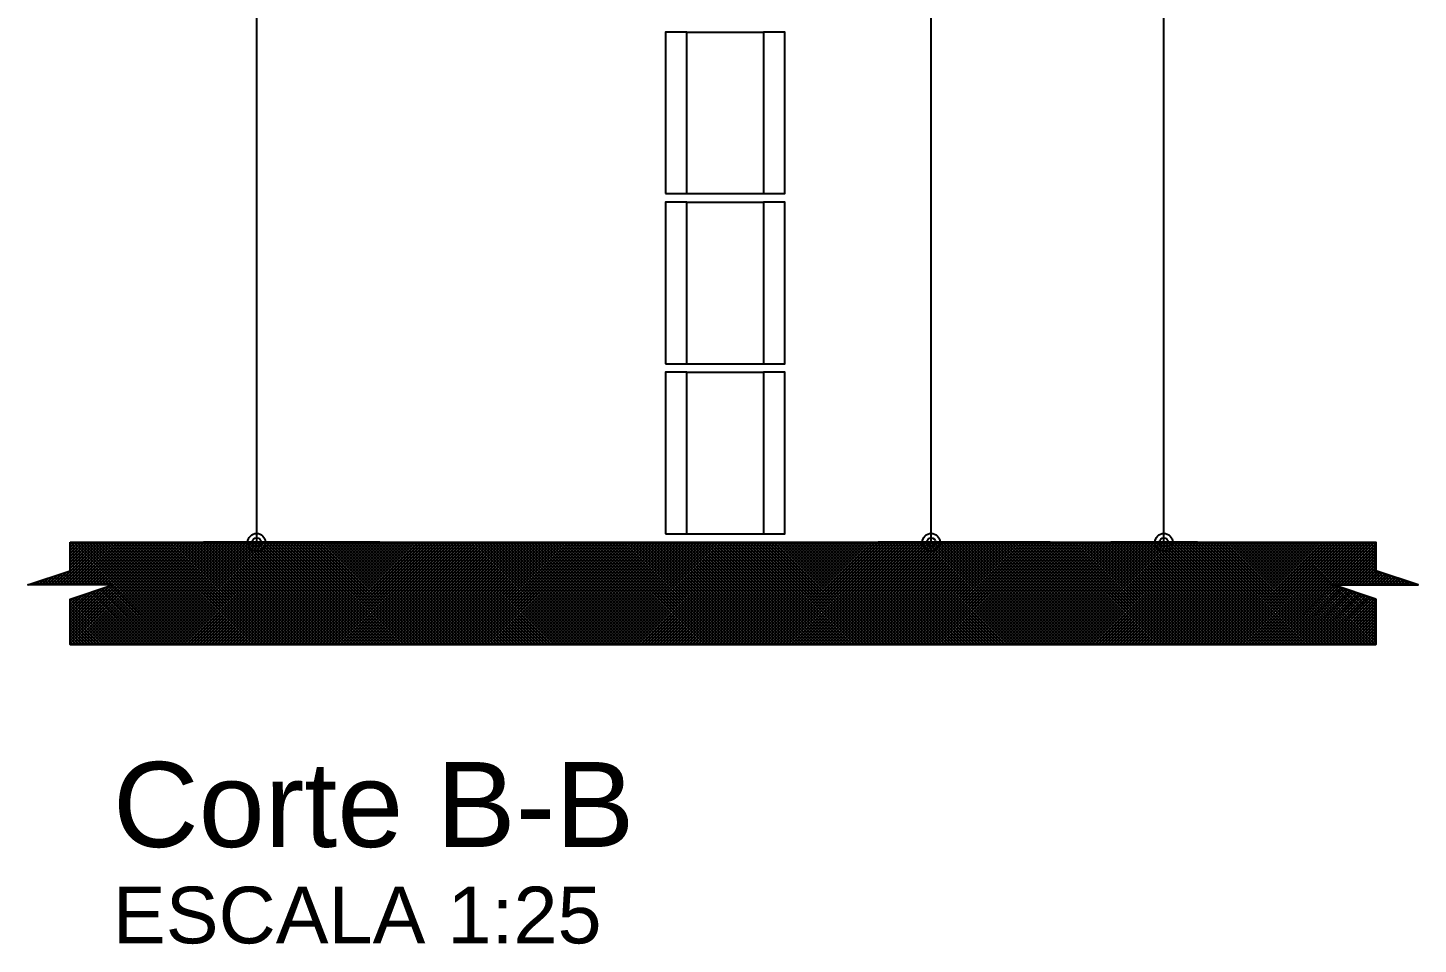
# Model space of a CAD drawing. Extents: x 0 to 119, y 0 to 84.
# Drawn here: x 38.38 to 44.92, y 18.91 to 23.22 of the extents above; entities that cross this region are included whole.
import ezdxf

# ---------------------------------------------------------------- set-up
doc = ezdxf.new("R2010")
doc.units = 0
doc.header["$MEASUREMENT"] = 0
for name, color, linetype in [('10', 252, 'CONTINUOUS'), ('24', 7, 'CONTINUOUS'), ('29', 9, 'CONTINUOUS'), ('32', 250, 'CONTINUOUS'), ('6', 178, 'CONTINUOUS')]:
    doc.layers.add(name, color=color, linetype=linetype)
doc.styles.add('TQS_ARIAL', font='arial.ttf')

msp = doc.modelspace()

# ---------------------------------------------------------------- linework, layer by layer
at = {"layer": '10', "color": 252, "linetype": 'Continuous'}
for p, q in [((41.482054, 23.200229), (41.842054, 23.200229)), ((41.482054, 22.440229), (41.842054, 22.440229)), ((41.482054, 22.400229), (41.842054, 22.400229)), ((41.482054, 21.640229), (41.842054, 21.640229)), ((41.482054, 21.600229), (41.842054, 21.600229)), ((41.482054, 20.840229), (41.842054, 20.840229))]:
    msp.add_line(p, q, dxfattribs=at)
for points in [[(41.382054, 22.440229), (41.482054, 22.440229), (41.482054, 23.200229), (41.382054, 23.200229), (41.382054, 22.440229)], [(41.842054, 22.440229), (41.942054, 22.440229), (41.942054, 23.200229), (41.842054, 23.200229), (41.842054, 22.440229)], [(41.382054, 21.640229), (41.482054, 21.640229), (41.482054, 22.400229), (41.382054, 22.400229), (41.382054, 21.640229)], [(41.842054, 21.640229), (41.942054, 21.640229), (41.942054, 22.400229), (41.842054, 22.400229), (41.842054, 21.640229)], [(41.382054, 20.840229), (41.482054, 20.840229), (41.482054, 21.600229), (41.382054, 21.600229), (41.382054, 20.840229)], [(41.842054, 20.840229), (41.942054, 20.840229), (41.942054, 21.600229), (41.842054, 21.600229), (41.842054, 20.840229)]]:
    msp.add_lwpolyline(points, dxfattribs=at)
at = {"layer": '29', "color": 9, "linetype": 'Continuous'}
for p, q in [((38.518315, 20.600229), (38.718315, 20.800229)), ((38.532457, 20.600229), (38.732457, 20.800229)), ((38.546599, 20.600229), (38.746599, 20.800229)), ((38.560741, 20.600229), (38.760741, 20.800229)), ((38.574883, 20.600229), (38.774883, 20.800229)), ((38.582054, 20.324557), (39.057726, 20.800229)), ((38.582054, 20.338699), (39.043584, 20.800229)), ((38.582054, 20.352841), (39.029442, 20.800229)), ((38.582054, 20.366983), (39.0153, 20.800229)), ((38.582054, 20.381125), (39.001157, 20.800229)), ((38.582054, 20.395267), (38.987015, 20.800229)), ((38.582054, 20.67811), (38.704173, 20.800229)), ((38.582054, 20.692252), (38.690031, 20.800229)), ((38.582054, 20.706394), (38.675888, 20.800229)), ((38.582054, 20.720536), (38.661746, 20.800229)), ((38.582054, 20.734679), (38.647604, 20.800229)), ((38.582054, 20.748821), (38.633462, 20.800229)), ((38.582054, 20.762963), (38.61932, 20.800229)), ((38.582054, 20.777105), (38.605178, 20.800229)), ((38.582054, 20.791247), (38.591036, 20.800229)), ((38.582054, 20.800229), (39.062599, 20.320229)), ((38.589025, 20.600229), (38.789025, 20.800229)), ((38.591868, 20.320229), (39.071868, 20.800229)), ((38.596741, 20.800229), (39.076741, 20.320229)), ((38.603168, 20.600229), (38.803168, 20.800229)), ((38.60601, 20.320229), (39.08601, 20.800229)), ((38.610883, 20.800229), (39.090883, 20.320229)), ((38.61731, 20.600229), (38.81731, 20.800229)), ((38.620152, 20.320229), (39.100152, 20.800229)), ((38.625025, 20.800229), (39.105025, 20.320229)), ((38.631452, 20.600229), (38.831452, 20.800229)), ((38.634295, 20.320229), (39.114295, 20.800229)), ((38.639167, 20.800229), (39.119167, 20.320229)), ((38.645594, 20.600229), (38.845594, 20.800229)), ((38.648437, 20.320229), (39.128437, 20.800229)), ((38.653309, 20.800229), (39.133309, 20.320229)), ((38.659736, 20.600229), (38.859736, 20.800229)), ((38.662579, 20.320229), (39.142579, 20.800229)), ((38.667451, 20.800229), (39.147451, 20.320229)), ((38.673878, 20.600229), (38.873878, 20.800229)), ((38.676721, 20.320229), (39.156721, 20.800229)), ((38.681593, 20.800229), (39.161593, 20.320229)), ((38.68802, 20.600229), (38.88802, 20.800229)), ((38.690863, 20.320229), (39.170863, 20.800229)), ((38.695736, 20.800229), (39.175736, 20.320229)), ((38.702163, 20.600229), (38.902163, 20.800229)), ((38.705005, 20.320229), (39.185005, 20.800229)), ((38.709878, 20.800229), (39.189878, 20.320229)), ((38.716305, 20.600229), (38.916305, 20.800229)), ((38.719147, 20.320229), (39.199147, 20.800229)), ((38.72402, 20.800229), (39.20402, 20.320229)), ((38.730447, 20.600229), (38.930447, 20.800229)), ((38.73329, 20.320229), (39.21329, 20.800229)), ((38.738162, 20.800229), (39.218162, 20.320229)), ((38.744589, 20.600229), (38.944589, 20.800229)), ((38.747432, 20.320229), (39.227432, 20.800229)), ((38.752304, 20.800229), (39.232304, 20.320229)), ((38.758731, 20.600229), (38.958731, 20.800229)), ((38.761574, 20.320229), (39.241574, 20.800229)), ((38.766446, 20.800229), (39.246446, 20.320229)), ((38.772873, 20.600229), (38.972873, 20.800229)), ((38.775716, 20.320229), (39.255716, 20.800229)), ((38.780588, 20.800229), (39.260588, 20.320229)), ((38.789858, 20.320229), (39.269858, 20.800229)), ((38.794731, 20.800229), (39.274731, 20.320229)), ((38.804, 20.320229), (39.284, 20.800229)), ((38.808873, 20.800229), (39.288873, 20.320229)), ((38.818142, 20.320229), (39.298142, 20.800229)), ((38.823015, 20.800229), (39.303015, 20.320229)), ((38.832284, 20.320229), (39.312284, 20.800229)), ((38.837157, 20.800229), (39.317157, 20.320229)), ((38.846427, 20.320229), (39.326427, 20.800229)), ((38.851299, 20.800229), (39.331299, 20.320229)), ((38.860569, 20.320229), (39.340569, 20.800229)), ((38.865441, 20.800229), (39.345441, 20.320229)), ((38.874711, 20.320229), (39.354711, 20.800229)), ((38.879583, 20.800229), (39.359583, 20.320229)), ((38.888853, 20.320229), (39.368853, 20.800229)), ((38.893726, 20.800229), (39.373726, 20.320229)), ((38.902995, 20.320229), (39.382995, 20.800229)), ((38.907868, 20.800229), (39.387868, 20.320229)), ((38.917137, 20.320229), (39.397137, 20.800229)), ((38.92201, 20.800229), (39.40201, 20.320229)), ((38.931279, 20.320229), (39.411279, 20.800229)), ((38.936152, 20.800229), (39.416152, 20.320229)), ((38.945422, 20.320229), (39.425422, 20.800229)), ((38.950294, 20.800229), (39.430294, 20.320229)), ((38.959564, 20.320229), (39.439564, 20.800229)), ((38.964436, 20.800229), (39.444436, 20.320229)), ((38.973706, 20.320229), (39.453706, 20.800229)), ((38.978578, 20.800229), (39.458578, 20.320229)), ((38.987848, 20.320229), (39.467848, 20.800229)), ((38.99272, 20.800229), (39.47272, 20.320229)), ((39.00199, 20.320229), (39.48199, 20.800229)), ((39.006863, 20.800229), (39.486863, 20.320229)), ((39.016132, 20.320229), (39.496132, 20.800229)), ((39.021005, 20.800229), (39.501005, 20.320229)), ((39.030274, 20.320229), (39.510274, 20.800229)), ((39.035147, 20.800229), (39.515147, 20.320229)), ((39.044417, 20.320229), (39.524417, 20.800229)), ((39.049289, 20.800229), (39.529289, 20.320229)), ((39.058559, 20.320229), (39.538559, 20.800229)), ((39.063431, 20.800229), (39.543431, 20.320229)), ((39.072701, 20.320229), (39.552701, 20.800229)), ((39.077573, 20.800229), (39.557573, 20.320229)), ((39.086843, 20.320229), (39.566843, 20.800229)), ((39.091715, 20.800229), (39.571715, 20.320229)), ((39.100985, 20.320229), (39.580985, 20.800229)), ((39.105858, 20.800229), (39.585858, 20.320229)), ((39.115127, 20.320229), (39.595127, 20.800229)), ((39.12, 20.800229), (39.6, 20.320229)), ((39.129269, 20.320229), (39.609269, 20.800229)), ((39.134142, 20.800229), (39.614142, 20.320229)), ((39.143411, 20.320229), (39.623411, 20.800229)), ((39.148284, 20.800229), (39.628284, 20.320229)), ((39.157554, 20.320229), (39.637554, 20.800229)), ((39.162426, 20.800229), (39.642426, 20.320229)), ((39.171696, 20.320229), (39.651696, 20.800229)), ((39.176568, 20.800229), (39.656568, 20.320229)), ((39.185838, 20.320229), (39.665838, 20.800229)), ((39.19071, 20.800229), (39.67071, 20.320229)), ((39.19998, 20.320229), (39.67998, 20.800229)), ((39.204853, 20.800229), (39.684853, 20.320229)), ((39.214122, 20.320229), (39.694122, 20.800229)), ((39.218995, 20.800229), (39.698995, 20.320229)), ((39.228264, 20.320229), (39.708264, 20.800229)), ((39.233137, 20.800229), (39.713137, 20.320229)), ((39.242406, 20.320229), (39.722406, 20.800229)), ((39.247279, 20.800229), (39.727279, 20.320229)), ((39.256549, 20.320229), (39.736549, 20.800229)), ((39.261421, 20.800229), (39.741421, 20.320229)), ((39.270691, 20.320229), (39.750691, 20.800229)), ((39.275563, 20.800229), (39.755563, 20.320229)), ((39.284833, 20.320229), (39.764833, 20.800229)), ((39.289705, 20.800229), (39.769705, 20.320229)), ((39.298975, 20.320229), (39.778975, 20.800229)), ((39.303847, 20.800229), (39.783847, 20.320229)), ((39.313117, 20.320229), (39.793117, 20.800229)), ((39.31799, 20.800229), (39.79799, 20.320229)), ((39.327259, 20.320229), (39.807259, 20.800229)), ((39.332132, 20.800229), (39.812132, 20.320229)), ((39.341401, 20.320229), (39.821401, 20.800229)), ((39.346274, 20.800229), (39.826274, 20.320229)), ((39.355543, 20.320229), (39.835543, 20.800229)), ((39.360416, 20.800229), (39.840416, 20.320229)), ((39.369686, 20.320229), (39.849686, 20.800229)), ((39.374558, 20.800229), (39.854558, 20.320229)), ((39.383828, 20.320229), (39.863828, 20.800229)), ((39.3887, 20.800229), (39.8687, 20.320229)), ((39.39797, 20.320229), (39.87797, 20.800229)), ((39.402842, 20.800229), (39.882842, 20.320229)), ((39.412112, 20.320229), (39.892112, 20.800229)), ((39.416985, 20.800229), (39.896985, 20.320229)), ((39.426254, 20.320229), (39.906254, 20.800229)), ((39.431127, 20.800229), (39.911127, 20.320229)), ((39.440396, 20.320229), (39.920396, 20.800229)), ((39.445269, 20.800229), (39.925269, 20.320229)), ((39.454538, 20.320229), (39.934538, 20.800229)), ((39.459411, 20.800229), (39.939411, 20.320229)), ((39.468681, 20.320229), (39.948681, 20.800229)), ((39.473553, 20.800229), (39.953553, 20.320229)), ((39.482823, 20.320229), (39.962823, 20.800229)), ((39.487695, 20.800229), (39.967695, 20.320229)), ((39.496965, 20.320229), (39.976965, 20.800229)), ((39.501837, 20.800229), (39.981837, 20.320229)), ((39.511107, 20.320229), (39.991107, 20.800229)), ((39.515979, 20.800229), (39.995979, 20.320229)), ((39.525249, 20.320229), (40.005249, 20.800229)), ((39.530122, 20.800229), (40.010122, 20.320229)), ((39.539391, 20.320229), (40.019391, 20.800229)), ((39.544264, 20.800229), (40.024264, 20.320229)), ((39.553533, 20.320229), (40.033533, 20.800229)), ((39.558406, 20.800229), (40.038406, 20.320229)), ((39.567676, 20.320229), (40.047676, 20.800229)), ((39.572548, 20.800229), (40.052548, 20.320229)), ((39.581818, 20.320229), (40.061818, 20.800229)), ((39.58669, 20.800229), (40.06669, 20.320229)), ((39.59596, 20.320229), (40.07596, 20.800229)), ((39.600832, 20.800229), (40.080832, 20.320229)), ((39.610102, 20.320229), (40.090102, 20.800229)), ((39.614974, 20.800229), (40.094974, 20.320229)), ((39.624244, 20.320229), (40.104244, 20.800229)), ((39.629117, 20.800229), (40.109117, 20.320229)), ((39.638386, 20.320229), (40.118386, 20.800229)), ((39.643259, 20.800229), (40.123259, 20.320229)), ((39.652528, 20.320229), (40.132528, 20.800229)), ((39.657401, 20.800229), (40.137401, 20.320229)), ((39.66667, 20.320229), (40.14667, 20.800229)), ((39.671543, 20.800229), (40.151543, 20.320229)), ((39.680813, 20.320229), (40.160813, 20.800229)), ((39.685685, 20.800229), (40.165685, 20.320229)), ((39.694955, 20.320229), (40.174955, 20.800229)), ((39.699827, 20.800229), (40.179827, 20.320229)), ((39.709097, 20.320229), (40.189097, 20.800229)), ((39.713969, 20.800229), (40.193969, 20.320229)), ((39.723239, 20.320229), (40.203239, 20.800229)), ((39.728112, 20.800229), (40.208112, 20.320229)), ((39.737381, 20.320229), (40.217381, 20.800229)), ((39.742254, 20.800229), (40.222254, 20.320229)), ((39.751523, 20.320229), (40.231523, 20.800229)), ((39.756396, 20.800229), (40.236396, 20.320229)), ((39.765665, 20.320229), (40.245665, 20.800229)), ((39.770538, 20.800229), (40.250538, 20.320229)), ((39.779808, 20.320229), (40.259808, 20.800229)), ((39.78468, 20.800229), (40.26468, 20.320229)), ((39.79395, 20.320229), (40.27395, 20.800229)), ((39.798822, 20.800229), (40.278822, 20.320229)), ((39.808092, 20.320229), (40.288092, 20.800229)), ((39.812964, 20.800229), (40.292964, 20.320229)), ((39.822234, 20.320229), (40.302234, 20.800229)), ((39.827106, 20.800229), (40.307106, 20.320229)), ((39.836376, 20.320229), (40.316376, 20.800229)), ((39.841249, 20.800229), (40.321249, 20.320229)), ((39.850518, 20.320229), (40.330518, 20.800229)), ((39.855391, 20.800229), (40.335391, 20.320229)), ((39.86466, 20.320229), (40.34466, 20.800229)), ((39.869533, 20.800229), (40.349533, 20.320229)), ((39.878803, 20.320229), (40.358803, 20.800229)), ((39.883675, 20.800229), (40.363675, 20.320229)), ((39.892945, 20.320229), (40.372945, 20.800229)), ((39.897817, 20.800229), (40.377817, 20.320229)), ((39.907087, 20.320229), (40.387087, 20.800229)), ((39.911959, 20.800229), (40.391959, 20.320229)), ((39.921229, 20.320229), (40.401229, 20.800229)), ((39.926101, 20.800229), (40.406101, 20.320229)), ((39.935371, 20.320229), (40.415371, 20.800229)), ((39.940244, 20.800229), (40.420244, 20.320229)), ((39.949513, 20.320229), (40.429513, 20.800229)), ((39.954386, 20.800229), (40.434386, 20.320229)), ((39.963655, 20.320229), (40.443655, 20.800229)), ((39.968528, 20.800229), (40.448528, 20.320229)), ((39.977797, 20.320229), (40.457797, 20.800229)), ((39.98267, 20.800229), (40.46267, 20.320229)), ((39.99194, 20.320229), (40.47194, 20.800229)), ((39.996812, 20.800229), (40.476812, 20.320229)), ((40.006082, 20.320229), (40.486082, 20.800229)), ((40.010954, 20.800229), (40.490954, 20.320229)), ((40.020224, 20.320229), (40.500224, 20.800229)), ((40.025096, 20.800229), (40.505096, 20.320229)), ((40.034366, 20.320229), (40.514366, 20.800229)), ((40.039239, 20.800229), (40.519239, 20.320229)), ((40.048508, 20.320229), (40.528508, 20.800229)), ((40.053381, 20.800229), (40.533381, 20.320229)), ((40.06265, 20.320229), (40.54265, 20.800229)), ((40.067523, 20.800229), (40.547523, 20.320229)), ((40.076792, 20.320229), (40.556792, 20.800229)), ((40.081665, 20.800229), (40.561665, 20.320229)), ((40.090935, 20.320229), (40.570935, 20.800229)), ((40.095807, 20.800229), (40.575807, 20.320229)), ((40.105077, 20.320229), (40.585077, 20.800229)), ((40.109949, 20.800229), (40.589949, 20.320229)), ((40.119219, 20.320229), (40.599219, 20.800229)), ((40.124091, 20.800229), (40.604091, 20.320229)), ((40.133361, 20.320229), (40.613361, 20.800229)), ((40.138233, 20.800229), (40.618233, 20.320229)), ((40.147503, 20.320229), (40.627503, 20.800229)), ((40.152376, 20.800229), (40.632376, 20.320229)), ((40.161645, 20.320229), (40.641645, 20.800229)), ((40.166518, 20.800229), (40.646518, 20.320229)), ((40.175787, 20.320229), (40.655787, 20.800229)), ((40.18066, 20.800229), (40.66066, 20.320229)), ((40.18993, 20.320229), (40.66993, 20.800229)), ((40.194802, 20.800229), (40.674802, 20.320229)), ((40.204072, 20.320229), (40.684072, 20.800229)), ((40.208944, 20.800229), (40.688944, 20.320229)), ((40.218214, 20.320229), (40.698214, 20.800229)), ((40.223086, 20.800229), (40.703086, 20.320229)), ((40.232356, 20.320229), (40.712356, 20.800229)), ((40.237228, 20.800229), (40.717228, 20.320229)), ((40.246498, 20.320229), (40.726498, 20.800229)), ((40.251371, 20.800229), (40.731371, 20.320229)), ((40.26064, 20.320229), (40.74064, 20.800229)), ((40.265513, 20.800229), (40.745513, 20.320229)), ((40.274782, 20.320229), (40.754782, 20.800229)), ((40.279655, 20.800229), (40.759655, 20.320229)), ((40.288924, 20.320229), (40.768924, 20.800229)), ((40.293797, 20.800229), (40.773797, 20.320229)), ((40.303067, 20.320229), (40.783067, 20.800229)), ((40.307939, 20.800229), (40.787939, 20.320229)), ((40.317209, 20.320229), (40.797209, 20.800229)), ((40.322081, 20.800229), (40.802081, 20.320229)), ((40.331351, 20.320229), (40.811351, 20.800229)), ((40.336223, 20.800229), (40.816223, 20.320229)), ((40.345493, 20.320229), (40.825493, 20.800229)), ((40.350365, 20.800229), (40.830365, 20.320229)), ((40.359635, 20.320229), (40.839635, 20.800229)), ((40.364508, 20.800229), (40.844508, 20.320229)), ((40.373777, 20.320229), (40.853777, 20.800229)), ((40.37865, 20.800229), (40.85865, 20.320229)), ((40.387919, 20.320229), (40.867919, 20.800229)), ((40.392792, 20.800229), (40.872792, 20.320229)), ((40.402062, 20.320229), (40.882062, 20.800229)), ((40.406934, 20.800229), (40.886934, 20.320229)), ((40.416204, 20.320229), (40.896204, 20.800229)), ((40.421076, 20.800229), (40.901076, 20.320229)), ((40.430346, 20.320229), (40.910346, 20.800229)), ((40.435218, 20.800229), (40.915218, 20.320229)), ((40.444488, 20.320229), (40.924488, 20.800229)), ((40.44936, 20.800229), (40.92936, 20.320229)), ((40.45863, 20.320229), (40.93863, 20.800229)), ((40.463503, 20.800229), (40.943503, 20.320229)), ((40.472772, 20.320229), (40.952772, 20.800229)), ((40.477645, 20.800229), (40.957645, 20.320229)), ((40.486914, 20.320229), (40.966914, 20.800229)), ((40.491787, 20.800229), (40.971787, 20.320229)), ((40.501056, 20.320229), (40.981056, 20.800229)), ((40.505929, 20.800229), (40.985929, 20.320229)), ((40.515199, 20.320229), (40.995199, 20.800229)), ((40.520071, 20.800229), (41.000071, 20.320229)), ((40.529341, 20.320229), (41.009341, 20.800229)), ((40.534213, 20.800229), (41.014213, 20.320229)), ((40.543483, 20.320229), (41.023483, 20.800229)), ((40.548355, 20.800229), (41.028355, 20.320229)), ((40.557625, 20.320229), (41.037625, 20.800229)), ((40.562498, 20.800229), (41.042498, 20.320229)), ((40.571767, 20.320229), (41.051767, 20.800229)), ((40.57664, 20.800229), (41.05664, 20.320229)), ((40.585909, 20.320229), (41.065909, 20.800229)), ((40.590782, 20.800229), (41.070782, 20.320229)), ((40.600051, 20.320229), (41.080051, 20.800229)), ((40.604924, 20.800229), (41.084924, 20.320229)), ((40.614194, 20.320229), (41.094194, 20.800229)), ((40.619066, 20.800229), (41.099066, 20.320229)), ((40.628336, 20.320229), (41.108336, 20.800229)), ((40.633208, 20.800229), (41.113208, 20.320229)), ((40.642478, 20.320229), (41.122478, 20.800229)), ((40.64735, 20.800229), (41.12735, 20.320229)), ((40.65662, 20.320229), (41.13662, 20.800229)), ((40.661492, 20.800229), (41.141492, 20.320229)), ((40.670762, 20.320229), (41.150762, 20.800229)), ((40.675635, 20.800229), (41.155635, 20.320229)), ((40.684904, 20.320229), (41.164904, 20.800229)), ((40.689777, 20.800229), (41.169777, 20.320229)), ((40.699046, 20.320229), (41.179046, 20.800229)), ((40.703919, 20.800229), (41.183919, 20.320229)), ((40.713189, 20.320229), (41.193189, 20.800229)), ((40.718061, 20.800229), (41.198061, 20.320229)), ((40.727331, 20.320229), (41.207331, 20.800229)), ((40.732203, 20.800229), (41.212203, 20.320229)), ((40.741473, 20.320229), (41.221473, 20.800229)), ((40.746345, 20.800229), (41.226345, 20.320229)), ((40.755615, 20.320229), (41.235615, 20.800229)), ((40.760487, 20.800229), (41.240487, 20.320229)), ((40.769757, 20.320229), (41.249757, 20.800229)), ((40.77463, 20.800229), (41.25463, 20.320229)), ((40.783899, 20.320229), (41.263899, 20.800229)), ((40.788772, 20.800229), (41.268772, 20.320229)), ((40.798041, 20.320229), (41.278041, 20.800229)), ((40.802914, 20.800229), (41.282914, 20.320229)), ((40.812183, 20.320229), (41.292183, 20.800229)), ((40.817056, 20.800229), (41.297056, 20.320229)), ((40.826326, 20.320229), (41.306326, 20.800229)), ((40.831198, 20.800229), (41.311198, 20.320229)), ((40.840468, 20.320229), (41.320468, 20.800229)), ((40.84534, 20.800229), (41.32534, 20.320229)), ((40.85461, 20.320229), (41.33461, 20.800229)), ((40.859482, 20.800229), (41.339482, 20.320229)), ((40.868752, 20.320229), (41.348752, 20.800229)), ((40.873625, 20.800229), (41.353625, 20.320229)), ((40.882894, 20.320229), (41.362894, 20.800229)), ((40.887767, 20.800229), (41.367767, 20.320229)), ((40.897036, 20.320229), (41.377036, 20.800229)), ((40.901909, 20.800229), (41.381909, 20.320229)), ((40.911178, 20.320229), (41.391178, 20.800229)), ((40.916051, 20.800229), (41.396051, 20.320229)), ((40.925321, 20.320229), (41.405321, 20.800229)), ((40.930193, 20.800229), (41.410193, 20.320229)), ((40.939463, 20.320229), (41.419463, 20.800229)), ((40.944335, 20.800229), (41.424335, 20.320229)), ((40.953605, 20.320229), (41.433605, 20.800229)), ((40.958477, 20.800229), (41.438477, 20.320229)), ((40.967747, 20.320229), (41.447747, 20.800229)), ((40.972619, 20.800229), (41.452619, 20.320229)), ((40.981889, 20.320229), (41.461889, 20.800229)), ((40.986762, 20.800229), (41.466762, 20.320229)), ((40.996031, 20.320229), (41.476031, 20.800229)), ((41.000904, 20.800229), (41.480904, 20.320229)), ((41.010173, 20.320229), (41.490173, 20.800229)), ((41.015046, 20.800229), (41.495046, 20.320229)), ((41.024316, 20.320229), (41.504316, 20.800229)), ((41.029188, 20.800229), (41.509188, 20.320229)), ((41.038458, 20.320229), (41.518458, 20.800229)), ((41.04333, 20.800229), (41.52333, 20.320229)), ((41.0526, 20.320229), (41.5326, 20.800229)), ((41.057472, 20.800229), (41.537472, 20.320229)), ((41.066742, 20.320229), (41.546742, 20.800229)), ((41.071614, 20.800229), (41.551614, 20.320229)), ((41.080884, 20.320229), (41.560884, 20.800229)), ((41.085757, 20.800229), (41.565757, 20.320229)), ((41.095026, 20.320229), (41.575026, 20.800229)), ((41.099899, 20.800229), (41.579899, 20.320229)), ((41.109168, 20.320229), (41.589168, 20.800229)), ((41.114041, 20.800229), (41.594041, 20.320229)), ((41.12331, 20.320229), (41.60331, 20.800229)), ((41.128183, 20.800229), (41.608183, 20.320229)), ((41.137453, 20.320229), (41.617453, 20.800229)), ((41.142325, 20.800229), (41.622325, 20.320229)), ((41.151595, 20.320229), (41.631595, 20.800229)), ((41.156467, 20.800229), (41.636467, 20.320229)), ((41.165737, 20.320229), (41.645737, 20.800229)), ((41.170609, 20.800229), (41.650609, 20.320229)), ((41.179879, 20.320229), (41.659879, 20.800229)), ((41.184751, 20.800229), (41.664751, 20.320229)), ((41.194021, 20.320229), (41.674021, 20.800229)), ((41.198894, 20.800229), (41.678894, 20.320229)), ((41.208163, 20.320229), (41.688163, 20.800229)), ((41.213036, 20.800229), (41.693036, 20.320229)), ((41.222305, 20.320229), (41.702305, 20.800229)), ((41.227178, 20.800229), (41.707178, 20.320229)), ((41.236448, 20.320229), (41.716448, 20.800229)), ((41.24132, 20.800229), (41.72132, 20.320229)), ((41.25059, 20.320229), (41.73059, 20.800229)), ((41.255462, 20.800229), (41.735462, 20.320229)), ((41.264732, 20.320229), (41.744732, 20.800229)), ((41.269604, 20.800229), (41.749604, 20.320229)), ((41.278874, 20.320229), (41.758874, 20.800229)), ((41.283746, 20.800229), (41.763746, 20.320229)), ((41.293016, 20.320229), (41.773016, 20.800229)), ((41.297889, 20.800229), (41.777889, 20.320229)), ((41.307158, 20.320229), (41.787158, 20.800229)), ((41.312031, 20.800229), (41.792031, 20.320229)), ((41.3213, 20.320229), (41.8013, 20.800229)), ((41.326173, 20.800229), (41.806173, 20.320229)), ((41.335442, 20.320229), (41.815442, 20.800229)), ((41.340315, 20.800229), (41.820315, 20.320229)), ((41.349585, 20.320229), (41.829585, 20.800229)), ((41.354457, 20.800229), (41.834457, 20.320229)), ((41.363727, 20.320229), (41.843727, 20.800229)), ((41.368599, 20.800229), (41.848599, 20.320229)), ((41.377869, 20.320229), (41.857869, 20.800229)), ((41.382741, 20.800229), (41.862741, 20.320229)), ((41.392011, 20.320229), (41.872011, 20.800229)), ((41.396884, 20.800229), (41.876884, 20.320229)), ((41.406153, 20.320229), (41.886153, 20.800229)), ((41.411026, 20.800229), (41.891026, 20.320229)), ((41.420295, 20.320229), (41.900295, 20.800229)), ((41.425168, 20.800229), (41.905168, 20.320229)), ((41.434437, 20.320229), (41.914437, 20.800229)), ((41.43931, 20.800229), (41.91931, 20.320229)), ((41.44858, 20.320229), (41.92858, 20.800229)), ((41.453452, 20.800229), (41.933452, 20.320229)), ((41.462722, 20.320229), (41.942722, 20.800229)), ((41.467594, 20.800229), (41.947594, 20.320229)), ((41.476864, 20.320229), (41.956864, 20.800229)), ((41.481736, 20.800229), (41.961736, 20.320229)), ((41.491006, 20.320229), (41.971006, 20.800229)), ((41.495878, 20.800229), (41.975878, 20.320229)), ((41.505148, 20.320229), (41.985148, 20.800229)), ((41.510021, 20.800229), (41.990021, 20.320229)), ((41.51929, 20.320229), (41.99929, 20.800229)), ((41.524163, 20.800229), (42.004163, 20.320229)), ((41.533432, 20.320229), (42.013432, 20.800229)), ((41.538305, 20.800229), (42.018305, 20.320229)), ((41.547575, 20.320229), (42.027575, 20.800229)), ((41.552447, 20.800229), (42.032447, 20.320229)), ((41.561717, 20.320229), (42.041717, 20.800229)), ((41.566589, 20.800229), (42.046589, 20.320229)), ((41.575859, 20.320229), (42.055859, 20.800229)), ((41.580731, 20.800229), (42.060731, 20.320229)), ((41.590001, 20.320229), (42.070001, 20.800229)), ((41.594873, 20.800229), (42.074873, 20.320229)), ((41.604143, 20.320229), (42.084143, 20.800229)), ((41.609016, 20.800229), (42.089016, 20.320229)), ((41.618285, 20.320229), (42.098285, 20.800229)), ((41.623158, 20.800229), (42.103158, 20.320229)), ((41.632427, 20.320229), (42.112427, 20.800229)), ((41.6373, 20.800229), (42.1173, 20.320229)), ((41.646569, 20.320229), (42.126569, 20.800229)), ((41.651442, 20.800229), (42.131442, 20.320229)), ((41.660712, 20.320229), (42.140712, 20.800229)), ((41.665584, 20.800229), (42.145584, 20.320229)), ((41.674854, 20.320229), (42.154854, 20.800229)), ((41.679726, 20.800229), (42.159726, 20.320229)), ((41.688996, 20.320229), (42.168996, 20.800229)), ((41.693868, 20.800229), (42.173868, 20.320229)), ((41.703138, 20.320229), (42.183138, 20.800229)), ((41.708011, 20.800229), (42.188011, 20.320229)), ((41.71728, 20.320229), (42.19728, 20.800229)), ((41.722153, 20.800229), (42.202153, 20.320229)), ((41.731422, 20.320229), (42.211422, 20.800229)), ((41.736295, 20.800229), (42.216295, 20.320229)), ((41.745564, 20.320229), (42.225564, 20.800229)), ((41.750437, 20.800229), (42.230437, 20.320229)), ((41.759707, 20.320229), (42.239707, 20.800229)), ((41.764579, 20.800229), (42.244579, 20.320229)), ((41.773849, 20.320229), (42.253849, 20.800229)), ((41.778721, 20.800229), (42.258721, 20.320229)), ((41.787991, 20.320229), (42.267991, 20.800229)), ((41.792863, 20.800229), (42.272863, 20.320229)), ((41.802133, 20.320229), (42.282133, 20.800229)), ((41.807005, 20.800229), (42.287005, 20.320229)), ((41.816275, 20.320229), (42.296275, 20.800229)), ((41.821148, 20.800229), (42.301148, 20.320229)), ((41.830417, 20.320229), (42.310417, 20.800229)), ((41.83529, 20.800229), (42.31529, 20.320229)), ((41.844559, 20.320229), (42.324559, 20.800229)), ((41.849432, 20.800229), (42.329432, 20.320229)), ((41.858702, 20.320229), (42.338702, 20.800229)), ((41.863574, 20.800229), (42.343574, 20.320229)), ((41.872844, 20.320229), (42.352844, 20.800229)), ((41.877716, 20.800229), (42.357716, 20.320229)), ((41.886986, 20.320229), (42.366986, 20.800229)), ((41.891858, 20.800229), (42.371858, 20.320229)), ((41.901128, 20.320229), (42.381128, 20.800229)), ((41.906, 20.800229), (42.386, 20.320229)), ((41.91527, 20.320229), (42.39527, 20.800229)), ((41.920143, 20.800229), (42.400143, 20.320229)), ((41.929412, 20.320229), (42.409412, 20.800229)), ((41.934285, 20.800229), (42.414285, 20.320229)), ((41.943554, 20.320229), (42.423554, 20.800229)), ((41.948427, 20.800229), (42.428427, 20.320229)), ((41.957696, 20.320229), (42.437696, 20.800229)), ((41.962569, 20.800229), (42.442569, 20.320229)), ((41.971839, 20.320229), (42.451839, 20.800229)), ((41.976711, 20.800229), (42.456711, 20.320229)), ((41.985981, 20.320229), (42.465981, 20.800229)), ((41.990853, 20.800229), (42.470853, 20.320229)), ((42.000123, 20.320229), (42.480123, 20.800229)), ((42.004995, 20.800229), (42.484995, 20.320229)), ((42.014265, 20.320229), (42.494265, 20.800229)), ((42.019137, 20.800229), (42.499137, 20.320229)), ((42.028407, 20.320229), (42.508407, 20.800229)), ((42.03328, 20.800229), (42.51328, 20.320229)), ((42.042549, 20.320229), (42.522549, 20.800229)), ((42.047422, 20.800229), (42.527422, 20.320229)), ((42.056691, 20.320229), (42.536691, 20.800229)), ((42.061564, 20.800229), (42.541564, 20.320229)), ((42.070834, 20.320229), (42.550834, 20.800229)), ((42.075706, 20.800229), (42.555706, 20.320229)), ((42.084976, 20.320229), (42.564976, 20.800229)), ((42.089848, 20.800229), (42.569848, 20.320229)), ((42.099118, 20.320229), (42.579118, 20.800229)), ((42.10399, 20.800229), (42.58399, 20.320229)), ((42.11326, 20.320229), (42.59326, 20.800229)), ((42.118132, 20.800229), (42.598132, 20.320229)), ((42.127402, 20.320229), (42.607402, 20.800229)), ((42.132275, 20.800229), (42.612275, 20.320229)), ((42.141544, 20.320229), (42.621544, 20.800229)), ((42.146417, 20.800229), (42.626417, 20.320229)), ((42.155686, 20.320229), (42.635686, 20.800229)), ((42.160559, 20.800229), (42.640559, 20.320229)), ((42.169828, 20.320229), (42.649828, 20.800229)), ((42.174701, 20.800229), (42.654701, 20.320229)), ((42.183971, 20.320229), (42.663971, 20.800229)), ((42.188843, 20.800229), (42.668843, 20.320229)), ((42.198113, 20.320229), (42.678113, 20.800229)), ((42.202985, 20.800229), (42.682985, 20.320229)), ((42.212255, 20.320229), (42.692255, 20.800229)), ((42.217127, 20.800229), (42.697127, 20.320229)), ((42.226397, 20.320229), (42.706397, 20.800229)), ((42.23127, 20.800229), (42.71127, 20.320229)), ((42.240539, 20.320229), (42.720539, 20.800229)), ((42.245412, 20.800229), (42.725412, 20.320229)), ((42.254681, 20.320229), (42.734681, 20.800229)), ((42.259554, 20.800229), (42.739554, 20.320229)), ((42.268823, 20.320229), (42.748823, 20.800229)), ((42.273696, 20.800229), (42.753696, 20.320229)), ((42.282966, 20.320229), (42.762966, 20.800229)), ((42.287838, 20.800229), (42.767838, 20.320229)), ((42.297108, 20.320229), (42.777108, 20.800229)), ((42.30198, 20.800229), (42.78198, 20.320229)), ((42.31125, 20.320229), (42.79125, 20.800229)), ((42.316122, 20.800229), (42.796122, 20.320229)), ((42.325392, 20.320229), (42.805392, 20.800229)), ((42.330264, 20.800229), (42.810264, 20.320229)), ((42.339534, 20.320229), (42.819534, 20.800229)), ((42.344407, 20.800229), (42.824407, 20.320229)), ((42.353676, 20.320229), (42.833676, 20.800229)), ((42.358549, 20.800229), (42.838549, 20.320229)), ((42.367818, 20.320229), (42.847818, 20.800229)), ((42.372691, 20.800229), (42.852691, 20.320229)), ((42.381961, 20.320229), (42.861961, 20.800229)), ((42.386833, 20.800229), (42.866833, 20.320229)), ((42.396103, 20.320229), (42.876103, 20.800229)), ((42.400975, 20.800229), (42.880975, 20.320229)), ((42.410245, 20.320229), (42.890245, 20.800229)), ((42.415117, 20.800229), (42.895117, 20.320229)), ((42.424387, 20.320229), (42.904387, 20.800229)), ((42.429259, 20.800229), (42.909259, 20.320229)), ((42.438529, 20.320229), (42.918529, 20.800229)), ((42.443402, 20.800229), (42.923402, 20.320229)), ((42.452671, 20.320229), (42.932671, 20.800229)), ((42.457544, 20.800229), (42.937544, 20.320229)), ((42.466813, 20.320229), (42.946813, 20.800229)), ((42.471686, 20.800229), (42.951686, 20.320229)), ((42.480955, 20.320229), (42.960955, 20.800229)), ((42.485828, 20.800229), (42.965828, 20.320229)), ((42.495098, 20.320229), (42.975098, 20.800229)), ((42.49997, 20.800229), (42.97997, 20.320229)), ((42.50924, 20.320229), (42.98924, 20.800229)), ((42.514112, 20.800229), (42.994112, 20.320229)), ((42.523382, 20.320229), (43.003382, 20.800229)), ((42.528254, 20.800229), (43.008254, 20.320229)), ((42.537524, 20.320229), (43.017524, 20.800229)), ((42.542397, 20.800229), (43.022397, 20.320229)), ((42.551666, 20.320229), (43.031666, 20.800229)), ((42.556539, 20.800229), (43.036539, 20.320229)), ((42.565808, 20.320229), (43.045808, 20.800229)), ((42.570681, 20.800229), (43.050681, 20.320229)), ((42.57995, 20.320229), (43.05995, 20.800229)), ((42.584823, 20.800229), (43.064823, 20.320229)), ((42.594093, 20.320229), (43.074093, 20.800229)), ((42.598965, 20.800229), (43.078965, 20.320229)), ((42.608235, 20.320229), (43.088235, 20.800229)), ((42.613107, 20.800229), (43.093107, 20.320229)), ((42.622377, 20.320229), (43.102377, 20.800229)), ((42.627249, 20.800229), (43.107249, 20.320229)), ((42.636519, 20.320229), (43.116519, 20.800229)), ((42.641391, 20.800229), (43.121391, 20.320229)), ((42.650661, 20.320229), (43.130661, 20.800229)), ((42.655534, 20.800229), (43.135534, 20.320229)), ((42.664803, 20.320229), (43.144803, 20.800229)), ((42.669676, 20.800229), (43.149676, 20.320229)), ((42.678945, 20.320229), (43.158945, 20.800229)), ((42.683818, 20.800229), (43.163818, 20.320229)), ((42.693088, 20.320229), (43.173088, 20.800229)), ((42.69796, 20.800229), (43.17796, 20.320229)), ((42.70723, 20.320229), (43.18723, 20.800229)), ((42.712102, 20.800229), (43.192102, 20.320229)), ((42.721372, 20.320229), (43.201372, 20.800229)), ((42.726244, 20.800229), (43.206244, 20.320229)), ((42.735514, 20.320229), (43.215514, 20.800229)), ((42.740386, 20.800229), (43.220386, 20.320229)), ((42.749656, 20.320229), (43.229656, 20.800229)), ((42.754529, 20.800229), (43.234529, 20.320229)), ((42.763798, 20.320229), (43.243798, 20.800229)), ((42.768671, 20.800229), (43.248671, 20.320229)), ((42.77794, 20.320229), (43.25794, 20.800229)), ((42.782813, 20.800229), (43.262813, 20.320229)), ((42.792082, 20.320229), (43.272082, 20.800229)), ((42.796955, 20.800229), (43.276955, 20.320229)), ((42.806225, 20.320229), (43.286225, 20.800229)), ((42.811097, 20.800229), (43.291097, 20.320229)), ((42.820367, 20.320229), (43.300367, 20.800229)), ((42.825239, 20.800229), (43.305239, 20.320229)), ((42.834509, 20.320229), (43.314509, 20.800229)), ((42.839381, 20.800229), (43.319381, 20.320229)), ((42.848651, 20.320229), (43.328651, 20.800229)), ((42.853523, 20.800229), (43.333523, 20.320229)), ((42.862793, 20.320229), (43.342793, 20.800229)), ((42.867666, 20.800229), (43.347666, 20.320229)), ((42.876935, 20.320229), (43.356935, 20.800229)), ((42.881808, 20.800229), (43.361808, 20.320229)), ((42.891077, 20.320229), (43.371077, 20.800229)), ((42.89595, 20.800229), (43.37595, 20.320229)), ((42.90522, 20.320229), (43.38522, 20.800229)), ((42.910092, 20.800229), (43.390092, 20.320229)), ((42.919362, 20.320229), (43.399362, 20.800229)), ((42.924234, 20.800229), (43.404234, 20.320229)), ((42.933504, 20.320229), (43.413504, 20.800229)), ((42.938376, 20.800229), (43.418376, 20.320229)), ((42.947646, 20.320229), (43.427646, 20.800229)), ((42.952518, 20.800229), (43.432518, 20.320229)), ((42.961788, 20.320229), (43.441788, 20.800229)), ((42.966661, 20.800229), (43.446661, 20.320229)), ((42.97593, 20.320229), (43.45593, 20.800229)), ((42.980803, 20.800229), (43.460803, 20.320229)), ((42.990072, 20.320229), (43.470072, 20.800229)), ((42.994945, 20.800229), (43.474945, 20.320229)), ((43.004214, 20.320229), (43.484214, 20.800229)), ((43.009087, 20.800229), (43.489087, 20.320229)), ((43.018357, 20.320229), (43.498357, 20.800229)), ((43.023229, 20.800229), (43.503229, 20.320229)), ((43.032499, 20.320229), (43.512499, 20.800229)), ((43.037371, 20.800229), (43.517371, 20.320229)), ((43.046641, 20.320229), (43.526641, 20.800229)), ((43.051513, 20.800229), (43.531513, 20.320229)), ((43.060783, 20.320229), (43.540783, 20.800229)), ((43.065656, 20.800229), (43.545656, 20.320229)), ((43.074925, 20.320229), (43.554925, 20.800229)), ((43.079798, 20.800229), (43.559798, 20.320229)), ((43.089067, 20.320229), (43.569067, 20.800229)), ((43.09394, 20.800229), (43.57394, 20.320229)), ((43.103209, 20.320229), (43.583209, 20.800229)), ((43.108082, 20.800229), (43.588082, 20.320229)), ((43.117352, 20.320229), (43.597352, 20.800229)), ((43.122224, 20.800229), (43.602224, 20.320229)), ((43.131494, 20.320229), (43.611494, 20.800229)), ((43.136366, 20.800229), (43.616366, 20.320229)), ((43.145636, 20.320229), (43.625636, 20.800229)), ((43.150508, 20.800229), (43.630508, 20.320229)), ((43.159778, 20.320229), (43.639778, 20.800229)), ((43.16465, 20.800229), (43.64465, 20.320229)), ((43.17392, 20.320229), (43.65392, 20.800229)), ((43.178793, 20.800229), (43.658793, 20.320229)), ((43.188062, 20.320229), (43.668062, 20.800229)), ((43.192935, 20.800229), (43.672935, 20.320229)), ((43.202204, 20.320229), (43.682204, 20.800229)), ((43.207077, 20.800229), (43.687077, 20.320229)), ((43.216347, 20.320229), (43.696347, 20.800229)), ((43.221219, 20.800229), (43.701219, 20.320229)), ((43.230489, 20.320229), (43.710489, 20.800229)), ((43.235361, 20.800229), (43.715361, 20.320229)), ((43.244631, 20.320229), (43.724631, 20.800229)), ((43.249503, 20.800229), (43.729503, 20.320229)), ((43.258773, 20.320229), (43.738773, 20.800229)), ((43.263645, 20.800229), (43.743645, 20.320229)), ((43.272915, 20.320229), (43.752915, 20.800229)), ((43.277788, 20.800229), (43.757788, 20.320229)), ((43.287057, 20.320229), (43.767057, 20.800229)), ((43.29193, 20.800229), (43.77193, 20.320229)), ((43.301199, 20.320229), (43.781199, 20.800229)), ((43.306072, 20.800229), (43.786072, 20.320229)), ((43.315341, 20.320229), (43.795341, 20.800229)), ((43.320214, 20.800229), (43.800214, 20.320229)), ((43.329484, 20.320229), (43.809484, 20.800229)), ((43.334356, 20.800229), (43.814356, 20.320229)), ((43.343626, 20.320229), (43.823626, 20.800229)), ((43.348498, 20.800229), (43.828498, 20.320229)), ((43.357768, 20.320229), (43.837768, 20.800229)), ((43.36264, 20.800229), (43.84264, 20.320229)), ((43.37191, 20.320229), (43.85191, 20.800229)), ((43.376783, 20.800229), (43.856783, 20.320229)), ((43.386052, 20.320229), (43.866052, 20.800229)), ((43.390925, 20.800229), (43.870925, 20.320229)), ((43.400194, 20.320229), (43.880194, 20.800229)), ((43.405067, 20.800229), (43.885067, 20.320229)), ((43.414336, 20.320229), (43.894336, 20.800229)), ((43.419209, 20.800229), (43.899209, 20.320229)), ((43.428479, 20.320229), (43.908479, 20.800229)), ((43.433351, 20.800229), (43.913351, 20.320229)), ((43.442621, 20.320229), (43.922621, 20.800229)), ((43.447493, 20.800229), (43.927493, 20.320229)), ((43.456763, 20.320229), (43.936763, 20.800229)), ((43.461635, 20.800229), (43.941635, 20.320229)), ((43.470905, 20.320229), (43.950905, 20.800229)), ((43.475777, 20.800229), (43.955777, 20.320229)), ((43.485047, 20.320229), (43.965047, 20.800229)), ((43.48992, 20.800229), (43.96992, 20.320229)), ((43.499189, 20.320229), (43.979189, 20.800229)), ((43.504062, 20.800229), (43.984062, 20.320229)), ((43.513331, 20.320229), (43.993331, 20.800229)), ((43.518204, 20.800229), (43.998204, 20.320229)), ((43.527474, 20.320229), (44.007474, 20.800229)), ((43.532346, 20.800229), (44.012346, 20.320229)), ((43.541616, 20.320229), (44.021616, 20.800229)), ((43.546488, 20.800229), (44.026488, 20.320229)), ((43.555758, 20.320229), (44.035758, 20.800229)), ((43.56063, 20.800229), (44.04063, 20.320229)), ((43.5699, 20.320229), (44.0499, 20.800229)), ((43.574772, 20.800229), (44.054772, 20.320229)), ((43.584042, 20.320229), (44.064042, 20.800229)), ((43.588915, 20.800229), (44.068915, 20.320229)), ((43.598184, 20.320229), (44.078184, 20.800229)), ((43.603057, 20.800229), (44.083057, 20.320229)), ((43.612326, 20.320229), (44.092326, 20.800229)), ((43.617199, 20.800229), (44.097199, 20.320229)), ((43.626468, 20.320229), (44.106468, 20.800229)), ((43.631341, 20.800229), (44.111341, 20.320229)), ((43.640611, 20.320229), (44.120611, 20.800229)), ((43.645483, 20.800229), (44.125483, 20.320229)), ((43.654753, 20.320229), (44.134753, 20.800229)), ((43.659625, 20.800229), (44.139625, 20.320229)), ((43.668895, 20.320229), (44.148895, 20.800229)), ((43.673767, 20.800229), (44.153767, 20.320229)), ((43.683037, 20.320229), (44.163037, 20.800229)), ((43.687909, 20.800229), (44.167909, 20.320229)), ((43.697179, 20.320229), (44.177179, 20.800229)), ((43.702052, 20.800229), (44.182052, 20.320229)), ((43.711321, 20.320229), (44.191321, 20.800229)), ((43.716194, 20.800229), (44.196194, 20.320229)), ((43.725463, 20.320229), (44.205463, 20.800229)), ((43.730336, 20.800229), (44.210336, 20.320229)), ((43.739606, 20.320229), (44.219606, 20.800229)), ((43.744478, 20.800229), (44.224478, 20.320229)), ((43.753748, 20.320229), (44.233748, 20.800229)), ((43.75862, 20.800229), (44.23862, 20.320229)), ((43.76789, 20.320229), (44.24789, 20.800229)), ((43.772762, 20.800229), (44.252762, 20.320229)), ((43.782032, 20.320229), (44.262032, 20.800229)), ((43.786904, 20.800229), (44.266904, 20.320229)), ((43.796174, 20.320229), (44.276174, 20.800229)), ((43.801047, 20.800229), (44.281047, 20.320229)), ((43.810316, 20.320229), (44.290316, 20.800229)), ((43.815189, 20.800229), (44.295189, 20.320229)), ((43.824458, 20.320229), (44.304458, 20.800229)), ((43.829331, 20.800229), (44.309331, 20.320229)), ((43.8386, 20.320229), (44.3186, 20.800229)), ((43.843473, 20.800229), (44.323473, 20.320229)), ((43.852743, 20.320229), (44.332743, 20.800229)), ((43.857615, 20.800229), (44.337615, 20.320229)), ((43.866885, 20.320229), (44.346885, 20.800229)), ((43.871757, 20.800229), (44.351757, 20.320229)), ((43.881027, 20.320229), (44.361027, 20.800229)), ((43.885899, 20.800229), (44.365899, 20.320229)), ((43.895169, 20.320229), (44.375169, 20.800229)), ((43.900042, 20.800229), (44.380042, 20.320229)), ((43.909311, 20.320229), (44.389311, 20.800229)), ((43.914184, 20.800229), (44.394184, 20.320229)), ((43.923453, 20.320229), (44.403453, 20.800229)), ((43.928326, 20.800229), (44.408326, 20.320229)), ((43.937595, 20.320229), (44.417595, 20.800229)), ((43.942468, 20.800229), (44.422468, 20.320229)), ((43.951738, 20.320229), (44.431738, 20.800229)), ((43.95661, 20.800229), (44.43661, 20.320229)), ((43.96588, 20.320229), (44.44588, 20.800229)), ((43.970752, 20.800229), (44.450752, 20.320229)), ((43.980022, 20.320229), (44.460022, 20.800229)), ((43.984894, 20.800229), (44.464894, 20.320229)), ((43.994164, 20.320229), (44.474164, 20.800229)), ((43.999036, 20.800229), (44.479036, 20.320229)), ((44.008306, 20.320229), (44.488306, 20.800229)), ((44.013179, 20.800229), (44.493179, 20.320229)), ((44.022448, 20.320229), (44.502448, 20.800229)), ((44.027321, 20.800229), (44.507321, 20.320229)), ((44.03659, 20.320229), (44.51659, 20.800229)), ((44.041463, 20.800229), (44.521463, 20.320229)), ((44.050733, 20.320229), (44.530733, 20.800229)), ((44.055605, 20.800229), (44.535605, 20.320229)), ((44.064875, 20.320229), (44.544875, 20.800229)), ((44.069747, 20.800229), (44.549747, 20.320229)), ((44.079017, 20.320229), (44.559017, 20.800229)), ((44.083889, 20.800229), (44.563889, 20.320229)), ((44.093159, 20.320229), (44.573159, 20.800229)), ((44.098031, 20.800229), (44.578031, 20.320229)), ((44.107301, 20.320229), (44.587301, 20.800229)), ((44.112174, 20.800229), (44.592174, 20.320229)), ((44.121443, 20.320229), (44.601443, 20.800229)), ((44.126316, 20.800229), (44.606316, 20.320229)), ((44.135585, 20.320229), (44.615585, 20.800229)), ((44.140458, 20.800229), (44.620458, 20.320229)), ((44.149727, 20.320229), (44.629727, 20.800229)), ((44.1546, 20.800229), (44.6346, 20.320229)), ((44.16387, 20.320229), (44.64387, 20.800229)), ((44.168742, 20.800229), (44.648742, 20.320229)), ((44.178012, 20.320229), (44.658012, 20.800229)), ((44.182884, 20.800229), (44.662884, 20.320229)), ((44.192154, 20.320229), (44.672154, 20.800229)), ((44.197026, 20.800229), (44.677026, 20.320229)), ((44.206296, 20.320229), (44.686296, 20.800229)), ((44.211169, 20.800229), (44.691169, 20.320229)), ((44.220438, 20.320229), (44.700438, 20.800229)), ((44.225311, 20.800229), (44.705311, 20.320229)), ((44.23458, 20.320229), (44.71458, 20.800229)), ((44.239453, 20.800229), (44.719453, 20.320229)), ((44.253595, 20.800229), (44.72191, 20.331914)), ((44.267737, 20.800229), (44.72191, 20.346056)), ((44.281879, 20.800229), (44.72191, 20.360198)), ((44.296021, 20.800229), (44.72191, 20.37434)), ((44.310163, 20.800229), (44.72191, 20.388483)), ((44.324306, 20.800229), (44.524306, 20.600229)), ((44.338448, 20.800229), (44.538448, 20.600229)), ((44.35259, 20.800229), (44.55259, 20.600229)), ((44.366732, 20.800229), (44.566732, 20.600229)), ((44.380874, 20.800229), (44.580874, 20.600229)), ((44.395016, 20.800229), (44.595016, 20.600229)), ((44.409158, 20.800229), (44.609158, 20.600229)), ((44.423301, 20.800229), (44.623301, 20.600229)), ((44.437443, 20.800229), (44.637443, 20.600229)), ((44.451585, 20.800229), (44.651585, 20.600229)), ((44.465727, 20.800229), (44.665727, 20.600229)), ((44.479869, 20.800229), (44.679869, 20.600229)), ((44.494011, 20.800229), (44.694011, 20.600229)), ((44.508153, 20.800229), (44.708153, 20.600229)), ((44.522295, 20.800229), (44.722295, 20.600229)), ((44.536438, 20.800229), (44.736438, 20.600229)), ((44.55058, 20.800229), (44.75058, 20.600229)), ((44.564722, 20.800229), (44.764722, 20.600229)), ((44.578864, 20.800229), (44.778864, 20.600229)), ((44.593006, 20.800229), (44.72191, 20.671325)), ((44.607148, 20.800229), (44.72191, 20.685467)), ((44.62129, 20.800229), (44.72191, 20.69961)), ((44.635433, 20.800229), (44.72191, 20.713752)), ((44.649575, 20.800229), (44.72191, 20.727894)), ((44.663717, 20.800229), (44.72191, 20.742036)), ((44.677859, 20.800229), (44.72191, 20.756178)), ((44.692001, 20.800229), (44.72191, 20.77032)), ((44.706143, 20.800229), (44.72191, 20.784462)), ((44.720285, 20.800229), (44.72191, 20.798604)), ((38.582054, 20.786632), (38.768456, 20.600229)), ((38.582054, 20.772489), (38.754314, 20.600229)), ((38.582054, 20.758347), (38.740172, 20.600229)), ((38.582054, 20.744205), (38.72603, 20.600229)), ((44.528722, 20.600229), (44.72191, 20.793416)), ((44.542865, 20.600229), (44.72191, 20.779274)), ((44.557007, 20.600229), (44.72191, 20.765132)), ((44.571149, 20.600229), (44.72191, 20.75099)), ((44.585291, 20.600229), (44.72191, 20.736848)), ((38.582054, 20.730063), (38.711888, 20.600229)), ((38.582054, 20.715921), (38.697746, 20.600229)), ((38.582054, 20.701779), (38.683604, 20.600229)), ((38.582054, 20.687637), (38.669461, 20.600229)), ((38.582054, 20.673494), (38.655319, 20.600229)), ((44.599433, 20.600229), (44.72191, 20.722706)), ((44.613575, 20.600229), (44.72191, 20.708564)), ((44.627717, 20.600229), (44.72191, 20.694421)), ((44.64186, 20.600229), (44.72191, 20.680279)), ((44.656002, 20.600229), (44.72191, 20.666895)), ((38.385478, 20.60137), (38.386619, 20.600229)), ((38.391036, 20.600229), (38.395526, 20.60472)), ((38.396084, 20.604906), (38.400761, 20.600229)), ((38.405178, 20.600229), (38.41674, 20.611791)), ((38.406691, 20.608441), (38.414903, 20.600229)), ((38.417297, 20.611977), (38.429045, 20.600229)), ((38.41932, 20.600229), (38.437953, 20.618862)), ((38.427904, 20.615512), (38.443187, 20.600229)), ((38.433462, 20.600229), (38.459166, 20.625933)), ((38.438511, 20.619048), (38.457329, 20.600229)), ((38.447604, 20.600229), (38.480379, 20.633004)), ((38.449117, 20.622583), (38.471472, 20.600229)), ((38.459724, 20.626119), (38.485614, 20.600229)), ((38.461746, 20.600229), (38.501592, 20.640075)), ((38.47033, 20.629654), (38.499756, 20.600229)), ((38.475888, 20.600229), (38.522805, 20.647146)), ((38.480937, 20.63319), (38.513898, 20.600229)), ((38.490031, 20.600229), (38.544019, 20.654217)), ((38.491544, 20.636725), (38.52804, 20.600229)), ((38.50215, 20.640261), (38.542182, 20.600229)), ((38.504173, 20.600229), (38.565232, 20.661288)), ((38.512757, 20.643796), (38.556324, 20.600229)), ((38.523363, 20.647332), (38.570466, 20.600229)), ((38.53397, 20.650868), (38.584609, 20.600229)), ((38.544577, 20.654403), (38.598751, 20.600229)), ((38.555183, 20.657939), (38.612893, 20.600229)), ((38.56579, 20.661474), (38.627035, 20.600229)), ((38.576397, 20.66501), (38.641177, 20.600229)), ((44.670144, 20.600229), (44.733085, 20.66317)), ((44.684286, 20.600229), (44.743692, 20.659635)), ((44.698428, 20.600229), (44.754298, 20.656099)), ((44.71257, 20.600229), (44.764905, 20.652564)), ((44.726712, 20.600229), (44.775512, 20.649028)), ((44.728555, 20.66468), (44.793006, 20.600229)), ((44.740854, 20.600229), (44.786118, 20.645493)), ((44.749768, 20.657609), (44.807148, 20.600229)), ((44.754997, 20.600229), (44.796725, 20.641957)), ((44.769139, 20.600229), (44.807331, 20.638422)), ((44.770981, 20.650538), (44.82129, 20.600229)), ((44.783281, 20.600229), (44.817938, 20.634886)), ((44.792194, 20.643467), (44.835433, 20.600229)), ((44.797423, 20.600229), (44.828545, 20.631351)), ((44.811565, 20.600229), (44.839151, 20.627815)), ((44.813407, 20.636396), (44.849575, 20.600229)), ((44.825707, 20.600229), (44.849758, 20.62428)), ((44.834621, 20.629325), (44.863717, 20.600229)), ((44.839849, 20.600229), (44.860364, 20.620744)), ((44.853992, 20.600229), (44.870971, 20.617208)), ((44.855834, 20.622254), (44.877859, 20.600229)), ((44.868134, 20.600229), (44.881578, 20.613673)), ((44.877047, 20.615183), (44.892001, 20.600229)), ((44.882276, 20.600229), (44.892184, 20.610137)), ((44.896418, 20.600229), (44.902791, 20.606602)), ((44.89826, 20.608112), (44.906143, 20.600229)), ((44.91056, 20.600229), (44.913398, 20.603066)), ((44.919473, 20.601041), (44.920285, 20.600229)), ((38.582054, 20.40941), (38.768283, 20.595639)), ((38.582054, 20.423552), (38.74707, 20.588568)), ((38.582054, 20.437694), (38.725856, 20.581496)), ((38.582054, 20.451836), (38.704643, 20.574425)), ((38.582054, 20.465978), (38.68343, 20.567354)), ((38.582054, 20.48012), (38.662217, 20.560283)), ((38.582054, 20.494262), (38.641004, 20.553212)), ((38.582054, 20.508404), (38.61979, 20.546141)), ((38.582054, 20.522547), (38.598577, 20.53907)), ((38.591544, 20.536725), (38.80804, 20.320229)), ((38.60215, 20.540261), (38.822182, 20.320229)), ((38.612757, 20.543797), (38.836324, 20.320229)), ((38.623363, 20.547332), (38.850466, 20.320229)), ((38.63397, 20.550868), (38.864609, 20.320229)), ((38.644577, 20.554403), (38.878751, 20.320229)), ((38.655183, 20.557939), (38.892893, 20.320229)), ((38.66579, 20.561474), (38.907035, 20.320229)), ((38.676396, 20.56501), (38.921177, 20.320229)), ((38.687003, 20.568545), (38.935319, 20.320229)), ((38.69761, 20.572081), (38.949461, 20.320229)), ((38.708216, 20.575616), (38.963604, 20.320229)), ((38.718823, 20.579152), (38.977746, 20.320229)), ((38.729429, 20.582687), (38.991888, 20.320229)), ((38.740036, 20.586223), (39.00603, 20.320229)), ((38.750643, 20.589759), (39.020172, 20.320229)), ((38.761249, 20.593294), (39.034314, 20.320229)), ((38.771856, 20.59683), (39.048456, 20.320229)), ((44.248722, 20.320229), (44.527019, 20.598526)), ((44.262865, 20.320229), (44.537626, 20.59499)), ((44.277007, 20.320229), (44.548232, 20.591455)), ((44.291149, 20.320229), (44.558839, 20.587919)), ((44.305291, 20.320229), (44.569446, 20.584384)), ((44.319433, 20.320229), (44.580052, 20.580848)), ((44.333575, 20.320229), (44.590659, 20.577313)), ((44.347717, 20.320229), (44.601265, 20.573777)), ((44.36186, 20.320229), (44.611872, 20.570242)), ((44.376002, 20.320229), (44.622479, 20.566706)), ((44.390144, 20.320229), (44.633085, 20.56317)), ((44.404286, 20.320229), (44.643692, 20.559635)), ((44.418428, 20.320229), (44.654298, 20.556099)), ((44.43257, 20.320229), (44.664905, 20.552564)), ((44.446712, 20.320229), (44.675512, 20.549028)), ((44.460854, 20.320229), (44.686118, 20.545493)), ((44.474997, 20.320229), (44.696725, 20.541957)), ((44.489139, 20.320229), (44.707331, 20.538422)), ((44.525503, 20.599031), (44.72191, 20.402625)), ((44.546717, 20.59196), (44.72191, 20.416767)), ((44.56793, 20.584889), (44.72191, 20.430909)), ((44.589143, 20.577818), (44.72191, 20.445051)), ((44.610356, 20.570747), (44.72191, 20.459193)), ((44.63157, 20.563676), (44.72191, 20.473335)), ((44.652783, 20.556605), (44.72191, 20.487477)), ((44.673996, 20.549533), (44.72191, 20.50162)), ((44.695209, 20.542462), (44.72191, 20.515762)), ((44.716422, 20.535391), (44.72191, 20.529904)), ((38.582054, 20.532073), (38.793898, 20.320229)), ((38.582054, 20.517931), (38.779756, 20.320229)), ((38.582054, 20.503789), (38.765614, 20.320229)), ((38.582054, 20.489647), (38.751472, 20.320229)), ((38.582054, 20.475505), (38.737329, 20.320229)), ((44.503281, 20.320229), (44.717938, 20.534886)), ((44.517423, 20.320229), (44.72191, 20.524716)), ((44.531565, 20.320229), (44.72191, 20.510574)), ((44.545707, 20.320229), (44.72191, 20.496432)), ((44.559849, 20.320229), (44.72191, 20.482289)), ((38.582054, 20.461362), (38.723187, 20.320229)), ((38.582054, 20.44722), (38.709045, 20.320229)), ((38.582054, 20.433078), (38.694903, 20.320229)), ((38.582054, 20.418936), (38.680761, 20.320229)), ((38.582054, 20.404794), (38.666619, 20.320229)), ((44.573992, 20.320229), (44.72191, 20.468147)), ((44.588134, 20.320229), (44.72191, 20.454005)), ((44.602276, 20.320229), (44.72191, 20.439863)), ((44.616418, 20.320229), (44.72191, 20.425721)), ((44.63056, 20.320229), (44.72191, 20.411579)), ((38.582054, 20.390652), (38.652477, 20.320229)), ((38.582054, 20.37651), (38.638334, 20.320229)), ((38.582054, 20.362367), (38.624192, 20.320229)), ((38.582054, 20.348225), (38.61005, 20.320229)), ((44.644702, 20.320229), (44.72191, 20.397437)), ((44.658844, 20.320229), (44.72191, 20.383294)), ((44.672986, 20.320229), (44.72191, 20.369152)), ((44.687129, 20.320229), (44.72191, 20.35501)), ((44.701271, 20.320229), (44.72191, 20.340868)), ((38.582054, 20.334083), (38.595908, 20.320229)), ((44.715413, 20.320229), (44.72191, 20.326726))]:
    msp.add_line(p, q, dxfattribs=at)
msp.add_lwpolyline([(38.582054, 20.800229), (44.72191, 20.800229), (44.72191, 20.666895), (44.92191, 20.600229), (44.52191, 20.600229), (44.72191, 20.533562), (44.72191, 20.320229), (38.582054, 20.320229), (38.582054, 20.533562), (38.782054, 20.600229), (38.382054, 20.600229), (38.582054, 20.666895), (38.582054, 20.800229)], dxfattribs=at)
at = {"layer": '32', "color": 250, "linetype": 'Continuous'}
for p, q in [((39.458296, 32.480229), (39.458296, 20.800229)), ((43.725685, 20.800229), (43.725685, 32.080229)), ((42.631345, 20.800229), (42.631345, 31.600229)), ((40.037452, 20.800229), (39.208296, 20.800229)), ((40.287452, 20.800229), (40.287452, 20.800229)), ((41.382054, 20.800229), (41.382054, 20.800229)), ((41.382054, 20.800229), (41.382054, 20.800229)), ((43.19046, 20.800229), (42.381345, 20.800229)), ((43.44046, 20.800229), (43.44046, 20.800229)), ((43.884115, 20.800229), (43.475685, 20.800229)), ((44.134115, 20.800229), (44.134115, 20.800229))]:
    msp.add_line(p, q, dxfattribs=at)
for centre, radius in [((39.458296, 20.800229), 0.041625), ((39.458296, 20.800229), 0.02075), ((42.631345, 20.800229), 0.041625), ((42.631345, 20.800229), 0.02075), ((43.725685, 20.800229), 0.041625), ((43.725685, 20.800229), 0.02075)]:
    msp.add_circle(centre, radius, dxfattribs=at)
at = {"layer": '6', "color": 178, "linetype": 'Continuous'}
msp.add_line((38.582054, 20.800229), (44.72191, 20.800229), dxfattribs=at)
for points in [[(38.582054, 20.320229), (38.582054, 20.533562), (38.782054, 20.600229), (38.382054, 20.600229), (38.582054, 20.666895), (38.582054, 20.800229)], [(38.582054, 20.320229), (44.72191, 20.320229), (44.72191, 20.533562), (44.52191, 20.600229), (44.92191, 20.600229), (44.72191, 20.666895), (44.72191, 20.800229)]]:
    msp.add_lwpolyline(points, dxfattribs=at)

# ---------------------------------------------------------------- texts
at = {"layer": '24', "color": 7, "linetype": 'Continuous', "style": 'TQS_ARIAL'}
for s, height, p in [('Corte B-B', 0.4, (38.782397, 19.367155)), ('ESCALA 1:25', 0.266667, (38.782397, 18.913822))]:
    msp.add_text(s, height=height, dxfattribs=at).set_placement(p)

doc.saveas('drawing.dxf')
